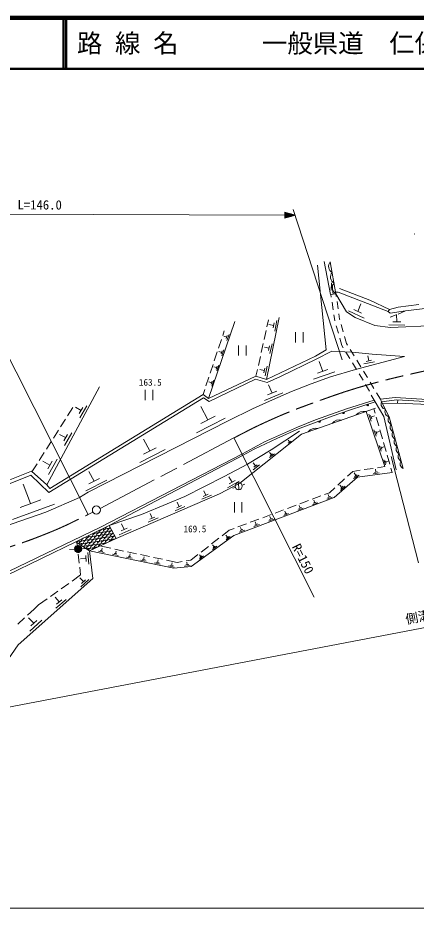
# Model space of a CAD drawing. Units: millimetres, scale not verified. Extents: x 40000 to 680000, y 20000 to 380000.
# Drawn here: x 168762 to 247074, y 205000 to 380000 of the extents above; entities that cross this region are included whole.
import ezdxf
from ezdxf.enums import TextEntityAlignment as Align

# ---------------------------------------------------------------- set-up
doc = ezdxf.new("R2010")
doc.units = ezdxf.units.MM
doc.header["$LTSCALE"] = 1000
doc.linetypes.add('CHAIN', pattern=[18.5, 12, -1.5, 3.5, -1.5])
for name, color, linetype, lineweight in [('M-BGD', 7, 'Continuous', 13), ('M-BMK', 2, 'CHAIN', 13), ('M-BMK-SRVR', 3, 'Continuous', 13), ('M-STR-HTXT', 7, 'Continuous', 13), ('M-TTL', 2, 'Continuous', 140), ('M-TTL-BAND', 7, 'Continuous', 13), ('M-TTL-LINE', 7, 'Continuous', 50)]:
    doc.layers.add(name, color=color, linetype=linetype, lineweight=lineweight)
doc.layers.add('M-TTL-TXT', color=7, linetype='Continuous')
doc.styles.add('ＭＳ ゴシック', font='')
doc.styles.get('ＭＳ ゴシック').set_extended_font_data('MS Gothic')

msp = doc.modelspace()

# ---------------------------------------------------------------- linework, layer by layer
at = {"layer": 'M-BGD'}
for p, q in [((246681, 337469), (246779, 337527)), ((228978, 332089), (230252, 325631)), ((230186, 332025), (231303, 325747)), ((230446, 327880), (230366, 326445)), ((230733, 325684), (230446, 327880)), ((230252, 325631), (231303, 325747)), ((230313, 325603), (230385, 325109)), ((231762, 326088), (231239, 326093)), ((231303, 325747), (233390, 322186)), ((231303, 325747), (231375, 325252)), ((231762, 326088), (241535, 322304)), ((230528, 324119), (230743, 322635)), ((231518, 324262), (231733, 322778)), ((235581, 322303), (236224, 323754)), ((233390, 322186), (235087, 321102)), ((236836, 320970), (233752, 322403)), ((236351, 321945), (234810, 322662)), ((241535, 322304), (241834, 322637)), ((241535, 322304), (241982, 321960)), ((241982, 321960), (244943, 322401)), ((244943, 322401), (243522, 321774)), ((244943, 322401), (252998, 323398)), ((211433, 320304), (206274, 305195)), ((220145, 321094), (217620, 308921)), ((217735, 319292), (218032, 320631)), ((219711, 320499), (219268, 318435)), ((230887, 321645), (231048, 320536)), ((231048, 320536), (231081, 320420)), ((231877, 321788), (232028, 320747)), ((232028, 320747), (232042, 320696)), ((235087, 321102), (238974, 319543)), ((243122, 321646), (241976, 321173)), ((242048, 319134), (275204, 320510)), ((243245, 320244), (243226, 321705)), ((209034, 317543), (209354, 318503)), ((217173, 316754), (217562, 318511)), ((219077, 319556), (218110, 319745)), ((219187, 320072), (218966, 319040)), ((231357, 319459), (231770, 318017)), ((232318, 319735), (232732, 318293)), ((238974, 319543), (242048, 319134)), ((244808, 319611), (241677, 319625)), ((244028, 320241), (242463, 320248)), ((208212, 315076), (208781, 316784)), ((209840, 317250), (209268, 317430)), ((209942, 317555), (209738, 316945)), ((210288, 317778), (209880, 316559)), ((223373, 318196), (223373, 316196)), ((224873, 316196), (224873, 318196)), ((232046, 317056), (232460, 315614)), ((233007, 317332), (233387, 316007)), ((212142, 315616), (212142, 313616)), ((213642, 313616), (213642, 315616)), ((216610, 314216), (217000, 315973)), ((218153, 315074), (217268, 315248)), ((218254, 315547), (218051, 314602)), ((218733, 315938), (218328, 314048)), ((232463, 315603), (232729, 315165)), ((233387, 316007), (233584, 315685)), ((207390, 312609), (207959, 314317)), ((208844, 314230), (208303, 314401)), ((208941, 314519), (208748, 313942)), ((209268, 314730), (208882, 313576)), ((216047, 311677), (216437, 313434)), ((233248, 314311), (234026, 313029)), ((234103, 314830), (234881, 313548)), ((234468, 314255), (238448, 313916)), ((235146, 310868), (244798, 313408)), ((237756, 312581), (237545, 313543)), ((238448, 313916), (244798, 313408)), ((206568, 310143), (207137, 311850)), ((207943, 311536), (207750, 310959)), ((208270, 311747), (207884, 310594)), ((217793, 311551), (217388, 309661)), ((220414, 309513), (227441, 312900)), ((228698, 310516), (228008, 312442)), ((234546, 312174), (235324, 310892)), ((235400, 312693), (236179, 311411)), ((238874, 312375), (236805, 311959)), ((238274, 312685), (237239, 312477)), ((207847, 311248), (207305, 311418)), ((215578, 309557), (215874, 310896)), ((217212, 310687), (216327, 310861)), ((217314, 311160), (217111, 310215)), ((231055, 310388), (226902, 308983)), ((229736, 310867), (227660, 310165)), ((235843, 310037), (236622, 308755)), ((236698, 310556), (237477, 309274)), ((205746, 307676), (206315, 309384)), ((206274, 305195), (215578, 309557)), ((206849, 308265), (206307, 308436)), ((206945, 308553), (206752, 307977)), ((207272, 308765), (206886, 307611)), ((237996, 308419), (238774, 307137)), ((184820, 307478), (174452, 288216)), ((193829, 306864), (193829, 304864)), ((195329, 304864), (195329, 306864)), ((205174, 305957), (205494, 306917)), ((220838, 306282), (217282, 304780)), ((219648, 306617), (217870, 305867)), ((218759, 306242), (218029, 307889)), ((237141, 307900), (237919, 306618)), ((239293, 306282), (240056, 305026)), ((175049, 287502), (205174, 305957)), ((205174, 305957), (206274, 305195)), ((238238, 305850), (239040, 304518)), ((240727, 301611), (239040, 304518)), ((240056, 305026), (240276, 304510)), ((240276, 304510), (243296, 304947)), ((243296, 304947), (257253, 304028)), ((243470, 304936), (243428, 304242)), ((178560, 301800), (179565, 303383)), ((181190, 302818), (180074, 303443)), ((181535, 303410), (180844, 302226)), ((182354, 303725), (180973, 301358)), ((206137, 301006), (204743, 303622)), ((239074, 303265), (224542, 298148)), ((238752, 303152), (239006, 302274)), ((240472, 304126), (243428, 304242)), ((243428, 304242), (255351, 303722)), ((177166, 299605), (178131, 301125)), ((209544, 301318), (203885, 298431)), ((207551, 301728), (204722, 300284)), ((237240, 302619), (240914, 291782)), ((238199, 300743), (237738, 302096)), ((238354, 301174), (238124, 301850)), ((238239, 301512), (238867, 301738)), ((239228, 301505), (239727, 299776)), ((243126, 291138), (240727, 301611)), ((175773, 297410), (176738, 298930)), ((178143, 297485), (176959, 298130)), ((178499, 298113), (177786, 296858)), ((179358, 298456), (177932, 295945)), ((224542, 298148), (212429, 288528)), ((224160, 298757), (218574, 295069)), ((239191, 297758), (238765, 299008)), ((239335, 298155), (239122, 298780)), ((239228, 298468), (239808, 298677)), ((239949, 299007), (240449, 297278)), ((174379, 295215), (175344, 296735)), ((194723, 294876), (193494, 297182)), ((222203, 296595), (221915, 296969)), ((222487, 296806), (221919, 296384)), ((240161, 294839), (239775, 295971)), ((240291, 295199), (240098, 295765)), ((240671, 296509), (241170, 294780)), ((172986, 293020), (173951, 294540)), ((213048, 294019), (186693, 280202)), ((197726, 295151), (192738, 292606)), ((195970, 295513), (193476, 294240)), ((218574, 295069), (213916, 292267)), ((218609, 294142), (218267, 294586)), ((219235, 294307), (218270, 293590)), ((218851, 294321), (218368, 293962)), ((240194, 295482), (240719, 295671)), ((241392, 294012), (241891, 292282)), ((171552, 290762), (172557, 292345)), ((175070, 292091), (173665, 292856)), ((175493, 292836), (174647, 291345)), ((176512, 293242), (174820, 290262)), ((213916, 292267), (209355, 289836)), ((215458, 291919), (214996, 292519)), ((241063, 292116), (240714, 293142)), ((241181, 292443), (241006, 292955)), ((241094, 292699), (241569, 292871)), ((171426, 290873), (158654, 285780)), ((174452, 288216), (171426, 290873)), ((183762, 288929), (182747, 290834)), ((216303, 292143), (215000, 291175)), ((215783, 292161), (215132, 291677)), ((233574, 289914), (234599, 290860)), ((234599, 290860), (236074, 291076)), ((235192, 290033), (234878, 290542)), ((235549, 289712), (242367, 290636)), ((236866, 291191), (238647, 291451)), ((239799, 290538), (238594, 290370)), ((239464, 290737), (238862, 290653)), ((239163, 290695), (239075, 291256)), ((239439, 291567), (240914, 291782)), ((242113, 291514), (242367, 290636)), ((171338, 290082), (158757, 285157)), ((174868, 286683), (171338, 290082)), ((186244, 289156), (182122, 287053)), ((184793, 289454), (182732, 288403)), ((209355, 289836), (201579, 285931)), ((212302, 288946), (209999, 287607)), ((210883, 288737), (210239, 289801)), ((211458, 289072), (210307, 288403)), ((230962, 285709), (235549, 289712)), ((231664, 288150), (232986, 289371)), ((235874, 290139), (234772, 289486)), ((235467, 290196), (234916, 289869)), ((171263, 284530), (169788, 288345)), ((175049, 287502), (174452, 288216)), ((205707, 286152), (205309, 287038)), ((212429, 288528), (208402, 286435)), ((211517, 287714), (210999, 287533)), ((212177, 288644), (212192, 287244)), ((212839, 288174), (213358, 288355)), ((230051, 286660), (231076, 287607)), ((232479, 287705), (232076, 288147)), ((233129, 287935), (232167, 287089)), ((232719, 287916), (232238, 287493)), ((173320, 285283), (169206, 283776)), ((208402, 286435), (188078, 277658)), ((201579, 285931), (198141, 284463)), ((206826, 286179), (204914, 285361)), ((206185, 286357), (205229, 285948)), ((211230, 278225), (230962, 285709)), ((226643, 285389), (228329, 286018)), ((229079, 286298), (230051, 286660)), ((230541, 285794), (229494, 285402)), ((230201, 285906), (229677, 285710)), ((229939, 285808), (229748, 286293)), ((175981, 284391), (167751, 281377)), ((198141, 284463), (193065, 282363)), ((201587, 283938), (199675, 283121)), ((200946, 284116), (199990, 283708)), ((200468, 283912), (200070, 284797)), ((211330, 284773), (211330, 282773)), ((212830, 282773), (212830, 284773)), ((221771, 283571), (223457, 284200)), ((224873, 283618), (223831, 283229)), ((224535, 283729), (224013, 283534)), ((224274, 283632), (224084, 284115)), ((224207, 284480), (225893, 285109)), ((227732, 284681), (226661, 284280)), ((227384, 284795), (226849, 284595)), ((227117, 284695), (226921, 285191)), ((193065, 282363), (186693, 280202)), ((195679, 281884), (194683, 281458)), ((195181, 281671), (194767, 282594)), ((216899, 281753), (218585, 282383)), ((218530, 281504), (218334, 282001)), ((219335, 282662), (221021, 283291)), ((221991, 282547), (221024, 282186)), ((221677, 282650), (221193, 282469)), ((221435, 282560), (221258, 283008)), ((186693, 280202), (180197, 277001)), ((188078, 277658), (186693, 280202)), ((189661, 279407), (189161, 280521)), ((196348, 281698), (194355, 280846)), ((212027, 279936), (213713, 280565)), ((214463, 280845), (216149, 281474)), ((216255, 280398), (215183, 279997)), ((215907, 280512), (215371, 280311)), ((215639, 280412), (215443, 280909)), ((219146, 281490), (218074, 281089)), ((218798, 281604), (218262, 281404)), ((191068, 279441), (188664, 278413)), ((190262, 279664), (189060, 279151)), ((208902, 278195), (210305, 279293)), ((209980, 277919), (209671, 278304)), ((210305, 279293), (211277, 279656)), ((213364, 279305), (212291, 278904)), ((213016, 279420), (212479, 279219)), ((212748, 279319), (212552, 279816)), ((180197, 277001), (182857, 275269)), ((180548, 275377), (180373, 276887)), ((182857, 275269), (188078, 277658)), ((202812, 272133), (211230, 278225)), ((206855, 276593), (208272, 277702)), ((210527, 278075), (209691, 277428)), ((210189, 278080), (209771, 277757)), ((179919, 275572), (178920, 275530)), ((179919, 275580), (180640, 276301)), ((180593, 274901), (179919, 275575)), ((180726, 274909), (179927, 275709)), ((179932, 275734), (180486, 276288)), ((179934, 275454), (180766, 276285)), ((180424, 274928), (179946, 275406)), ((180840, 274937), (179955, 275822)), ((179967, 275345), (180875, 276252)), ((180940, 274979), (179997, 275922)), ((180013, 275250), (180970, 276206)), ((180020, 275964), (180256, 276199)), ((181027, 275033), (180050, 276009)), ((180071, 275166), (181054, 276149)), ((181105, 275097), (180115, 276087)), ((180138, 275092), (181128, 276081)), ((181171, 275171), (180189, 276154)), ((180216, 275028), (181191, 276004)), ((181228, 275256), (180274, 276210)), ((180305, 274975), (181244, 275915)), ((181273, 275352), (180370, 276255)), ((180405, 274934), (181285, 275815)), ((181305, 275462), (180480, 276287)), ((180520, 274908), (181312, 275700)), ((181319, 275590), (180608, 276301)), ((180655, 274902), (181318, 275564)), ((181303, 275746), (180764, 276286)), ((180828, 274933), (181287, 275392)), ((181199, 275992), (181010, 276181)), ((181318, 275630), (182317, 275672)), ((182548, 274933), (182734, 272625)), ((183516, 269800), (182857, 275269)), ((182857, 275269), (199428, 271833)), ((185730, 274922), (184627, 275152)), ((184885, 276197), (187025, 275742)), ((185500, 275200), (184949, 275315)), ((185225, 275257), (185323, 275774)), ((187807, 275576), (189568, 275201)), ((187980, 274682), (188078, 275198)), ((190351, 275035), (192111, 274661)), ((204807, 274990), (206225, 276100)), ((207352, 276005), (207043, 276390)), ((207899, 276161), (207063, 275514)), ((207561, 276167), (207142, 275843)), ((180848, 272795), (180640, 274583)), ((182179, 273741), (181104, 273635)), ((182133, 274318), (182226, 273164)), ((188485, 274347), (187383, 274577)), ((188256, 274624), (187705, 274740)), ((191241, 273771), (190138, 274001)), ((191011, 274049), (190460, 274164)), ((190736, 274107), (190834, 274623)), ((192894, 274494), (194654, 274120)), ((193996, 273196), (192894, 273426)), ((193767, 273474), (193215, 273589)), ((193491, 273531), (193589, 274047)), ((195437, 273954), (197198, 273579)), ((196522, 272898), (195971, 273013)), ((196246, 272956), (196345, 273472)), ((197980, 273413), (200120, 272958)), ((200120, 272958), (201052, 273113)), ((201841, 273244), (202774, 273399)), ((202077, 272512), (202013, 273033)), ((202774, 273399), (204177, 274497)), ((204747, 274098), (204451, 274466)), ((205271, 274247), (204470, 273627)), ((204947, 274253), (204546, 273943)), ((181116, 270490), (180941, 272000)), ((196751, 272620), (195649, 272850)), ((199507, 272045), (198405, 272275)), ((199277, 272323), (198726, 272438)), ((199002, 272380), (199100, 272896)), ((199428, 271833), (202812, 272133)), ((202661, 272347), (201541, 272229)), ((202357, 272541), (201797, 272482)), ((168810, 256773), (183516, 269800)), ((179426, 269296), (181116, 270490)), ((181673, 269204), (180982, 269931)), ((182756, 269614), (181172, 268161)), ((182069, 269568), (181277, 268841)), ((177303, 267795), (178773, 268834)), ((175180, 266294), (176650, 267333)), ((176895, 265211), (176083, 266145)), ((171970, 263760), (172837, 264638)), ((172837, 264638), (174527, 265832)), ((178252, 265657), (176220, 263951)), ((177403, 265637), (176387, 264784)), ((170699, 262591), (171970, 263760)), ((168786, 260831), (170110, 262050)), ((171883, 261004), (170856, 262084)), ((173491, 261612), (171138, 259455)), ((172471, 261544), (171294, 260465)), ((162769, 247979), (168810, 256773))]:
    msp.add_line(p, q, dxfattribs=at)
for points in [[(227680, 331410), (229388, 314763), (227272, 313493)], [(232013, 326785), (237940, 324499), (241834, 322637)], [(241834, 322637), (243528, 323145), (247592, 323653)], [(215578, 309557), (217620, 308921), (227272, 313493)], [(227441, 312900), (230489, 314509), (233064, 314380), (234468, 314255)], [(180874, 285722), (182568, 286738), (210084, 300793), (214910, 303163), (218805, 304941), (222530, 306550), (226425, 308074), (230235, 309429), (235146, 310868)], [(174868, 286683), (205258, 305280), (206359, 304603), (215503, 309005), (217789, 308328), (220414, 309513)], [(240056, 305026), (242935, 305365), (256651, 304518), (266557, 307566), (272484, 307820)], [(212909, 294303), (217281, 296644), (223716, 299523), (227272, 300962), (233368, 303163), (238841, 304838)], [(224294, 299367), (230552, 301698), (234172, 302954), (239040, 304518)], [(240276, 304510), (241771, 301578), (244532, 291438)], [(213048, 294019), (215249, 295205), (219652, 297321), (224054, 299269), (224294, 299367)], [(128429, 258990), (129820, 259137), (137525, 260661), (143367, 261931), (151834, 264217), (159792, 267773), (185023, 279880), (212909, 294303)], [(120695, 277280), (121862, 277001), (127196, 276324), (129990, 276070), (133207, 275901), (139303, 275901), (142605, 275985), (146923, 276324), (152511, 277001), (156406, 277679), (162502, 279033), (166142, 280049), (174270, 282843), (180874, 285722)], [(150310, 263370), (151918, 263793), (166650, 270482), (180197, 277001)]]:
    msp.add_lwpolyline(points, dxfattribs=at)
for centre in [(212178, 287944), (180619, 275601)]:
    msp.add_circle(centre, 700, dxfattribs=at)
for centre, radius, start, end in [((231238, 331133), 1380, 139.69457, 240.47351), ((231610, 329040), 1380, 139.69457, 240.47351), ((231983, 326947), 1380, 139.69457, 240.47351), ((241226, 304071), 1046, 155.15466, 258.85474), ((237523, 303932), 177, 165.92357, 49.70515), ((237523, 303932), 141, 156.4857, 59.14302), ((237523, 303932), 106, 136.11124, 79.51748), ((237523, 303932), 100, 128.85383, 86.77489), ((237523, 303932), 100, 128.85383, 86.77489), ((237523, 303932), 100, 128.85383, 86.77489), ((241973, 302604), 1046, 155.15466, 258.85474), ((232776, 302371), 177, 167.23236, 51.01395), ((232776, 302371), 141, 157.79449, 60.45181), ((232776, 302371), 106, 137.42004, 80.82627), ((232776, 302371), 100, 130.16262, 88.08368), ((232776, 302371), 100, 130.16262, 88.08368), ((232776, 302371), 100, 130.16262, 88.08368), ((236748, 300838), 1817, 75.99932, 142.7963), ((242455, 300986), 904, 139.12636, 251.33386), ((227315, 297517), 1817, 75.99932, 142.7963), ((228075, 300676), 177, 168.54226, 52.32384), ((228075, 300676), 141, 159.10439, 61.76171), ((228075, 300676), 106, 138.72993, 82.13616), ((228075, 300676), 100, 131.47252, 89.39358), ((228075, 300676), 100, 131.47252, 89.39358), ((228075, 300676), 100, 131.47252, 89.39358), ((232031, 299177), 1817, 75.99932, 142.7963), ((242849, 299537), 904, 139.12636, 251.33386), ((243243, 298089), 904, 139.12636, 251.33386), ((243638, 296640), 904, 139.12636, 251.33386), ((244032, 295192), 904, 139.12636, 251.33386), ((244427, 293743), 904, 139.12636, 251.33386), ((244821, 292295), 904, 139.12636, 251.33386), ((184371, 277696), 1088, 76.39718, 163.60282), ((183571, 277581), 1088, 76.39718, 89.49879), ((184671, 277176), 1088, 76.39718, 163.60282), ((184870, 278331), 1088, 152.86807, 163.60282), ((185170, 277811), 1088, 76.39718, 163.60282), ((185470, 277292), 1088, 76.39718, 163.60282), ((185670, 278446), 1088, 76.39718, 163.60282), ((185970, 277926), 1088, 76.39718, 163.60282), ((184870, 278331), 1088, 76.39718, 79.58717), ((186169, 279081), 1088, 160.8585, 163.60282), ((186270, 277407), 1088, 76.39718, 163.60282), ((186469, 278561), 1088, 76.39718, 163.60282), ((186769, 278042), 1088, 76.39718, 163.60282), ((186969, 279196), 1088, 135.91626, 163.60282), ((187069, 277522), 1088, 76.39718, 163.60282), ((187269, 278676), 1088, 106.69845, 163.60282), ((187569, 278157), 1088, 107.50147, 163.60282), ((187768, 279311), 1088, 147.04984, 163.60282), ((187869, 277637), 1088, 108.30229, 163.60282), ((188068, 278792), 1088, 147.94899, 163.60282), ((188368, 278272), 1088, 148.85615, 163.60282), ((188668, 277752), 1088, 149.77178, 163.60282), ((180174, 275966), 1088, 76.39718, 83.87311), ((180973, 276081), 1088, 76.39718, 128.2771), ((181473, 276716), 1088, 157.28918, 163.60282), ((181773, 276196), 1088, 76.39718, 156.72593), ((181273, 275561), 1088, 76.39718, 112.20346), ((182073, 275676), 1088, 76.39718, 142.3588), ((182272, 276831), 1088, 126.52469, 163.60282), ((182572, 276311), 1088, 76.39718, 163.60282), ((182872, 275792), 1088, 76.39718, 163.60282), ((182272, 276831), 1088, 76.39718, 105.93054), ((183072, 276946), 1088, 76.39718, 163.60282), ((183372, 276426), 1088, 76.39718, 163.60282), ((183571, 277581), 1088, 142.95644, 163.60282), ((183672, 275907), 1088, 76.39718, 163.60282), ((183871, 277061), 1088, 76.39718, 163.60282), ((184171, 276542), 1088, 76.39718, 163.60282), ((184471, 276022), 1088, 76.39718, 163.60282), ((184771, 275502), 1088, 76.39718, 163.60282), ((184971, 276657), 1088, 76.39718, 163.60282), ((185271, 276137), 1088, 76.39718, 163.60282), ((185571, 275618), 1088, 76.39718, 156.27232), ((185770, 276772), 1088, 76.39718, 163.60282), ((186070, 276252), 1088, 76.39718, 163.60282), ((186570, 276887), 1088, 76.39718, 163.60282), ((186370, 275733), 1088, 97.59221, 131.57828), ((186870, 276368), 1088, 76.39718, 163.60282), ((187369, 277002), 1088, 76.39718, 163.60282), ((187669, 276483), 1088, 80.29377, 148.87672), ((188169, 277118), 1088, 109.10109, 163.60282), ((188968, 277233), 1088, 150.69635, 160.47638), ((181573, 275042), 1088, 76.39718, 91.89761), ((182373, 275157), 1088, 76.39718, 127.68976), ((183172, 275272), 1088, 76.39718, 156.16264), ((182673, 274637), 1088, 76.39718, 111.52477), ((183472, 274752), 1088, 76.39718, 141.80128), ((183972, 275387), 1088, 76.39718, 163.60282), ((184272, 274868), 1088, 85.86143, 143.30906)]:
    msp.add_arc(centre, radius, start, end, dxfattribs=at)
at = {"layer": 'M-BMK'}
for p, q in [((184954, 283570), (211253, 297429)), ((182613, 282390), (183538, 282840))]:
    msp.add_line(p, q, dxfattribs=at)
for points, knots in [([(211253, 297429), (214819, 299289), (215836, 299798), (218854, 301146), (222445, 302749), (224529, 303483), (228228, 304818), (231650, 306054), (233581, 306720), (237078, 307723), (240448, 308689), (242360, 309145), (245777, 309927), (248511, 310552), (250050, 310874), (252811, 311369), (255546, 311859), (257092, 312058), (259848, 312413), (264988, 313075), (266747, 313109), (273071, 313489)], [0, 0, 0, 0, 1, 1, 1, 2, 2, 2, 3, 3, 3, 4, 4, 4, 5, 5, 5, 6, 6, 6, 7, 7, 7, 7]), ([(114938, 274007), (118268, 273286), (119199, 273096), (121956, 272654), (125117, 272148), (126901, 271916), (130093, 271682), (133251, 271451), (135030, 271407), (138197, 271436), (141287, 271464), (143020, 271556), (146098, 271829), (149094, 272095), (150769, 272315), (153736, 272811), (156745, 273314), (158430, 273627), (161393, 274356), (163936, 274982), (165343, 275411), (167833, 276221), (170431, 277065), (171870, 277594), (174405, 278612), (177680, 279927), (178762, 280492), (182613, 282390)], [0, 0, 0, 0, 1, 1, 1, 2, 2, 2, 3, 3, 3, 4, 4, 4, 5, 5, 5, 6, 6, 6, 7, 7, 7, 8, 8, 8, 9, 9, 9, 9])]:
    msp.add_open_spline(points, degree=3, knots=knots, dxfattribs=at)
at = {"layer": 'M-BMK-SRVR'}
for p, q in [((182613, 282390), (163359, 320375)), ((211253, 297429), (227045, 266100))]:
    msp.add_line(p, q, dxfattribs=at)
msp.add_circle((184213, 283269), 800, dxfattribs=at)
at = {"layer": 'M-STR-HTXT'}
for p, q in [((106611, 341655), (221271, 341211)), ((221273, 341811), (221268, 340611)), ((222471, 341446), (221271, 341451)), ((221271, 341331), (222871, 341325)), ((221672, 341689), (221272, 341691)), ((221272, 341571), (222072, 341568)), ((223271, 341203), (221273, 341811)), ((232542, 312767), (222907, 342318)), ((223271, 341203), (221268, 340611)), ((221269, 340851), (222069, 340848)), ((221669, 340729), (221269, 340731)), ((221270, 341091), (222870, 341085)), ((222470, 340966), (221270, 340971)), ((223271, 341203), (221271, 341211)), ((247517, 272902), (242150, 293788)), ((148037, 240881), (344088, 278345))]:
    msp.add_line(p, q, dxfattribs=at)
at = {"layer": 'M-TTL'}
msp.add_line((680000, 380000), (40000, 380000), dxfattribs=at)
at = {"layer": 'M-TTL-BAND'}
msp.add_line((40000, 205000), (579000, 205000), dxfattribs=at)
at = {"layer": 'M-TTL-LINE'}
for p, q in [((177750, 380000), (177750, 370000)), ((178250, 380000), (178250, 370000)), ((40000, 370000), (680000, 370000))]:
    msp.add_line(p, q, dxfattribs=at)

# ---------------------------------------------------------------- texts
at = {"layer": 'M-BGD', "style": 'ＭＳ ゴシック'}
for s, p in [('163.5', (194811, 308349)), ('169.5', (203582, 279546))]:
    msp.add_text(s, height=1320, dxfattribs=at).set_placement(p, align=Align.MIDDLE_CENTER)
at = {"layer": 'M-BMK-SRVR', "style": 'ＭＳ ゴシック'}
msp.add_text('R=150', height=1833, rotation=296.873, dxfattribs=at).set_placement((223410, 276454), align=Align.MIDDLE_LEFT)
at = {"layer": 'M-STR-HTXT', "style": 'ＭＳ ゴシック'}
for s, rotation, p in [('L=146.0', 359.778, (168694, 341791)), ('側溝', 10.818, (245250, 260308))]:
    msp.add_text(s, height=1832, rotation=rotation, dxfattribs=at).set_placement(p, align=Align.BOTTOM_LEFT)
at = {"layer": 'M-TTL-TXT', "style": 'ＭＳ ゴシック'}
for s, p in [('路 線 名', (180380, 375000)), ('一般県道\u3000仁保中郷奈美線', (216734, 375000))]:
    msp.add_text(s, height=3666, dxfattribs=at).set_placement(p, align=Align.MIDDLE_LEFT)

doc.saveas('drawing.dxf')
